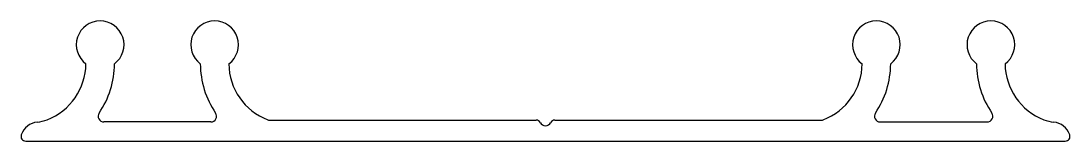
# Model space of a CAD drawing. Extents: x 247.7 to 302.7, y 828.5 to 834.8.
import ezdxf

# ---------------------------------------------------------------- set-up
doc = ezdxf.new("R2010")
doc.units = 0
doc.layers.add('OLCU', color=242, linetype='CONTINUOUS')

msp = doc.modelspace()

# ---------------------------------------------------------------- linework, layer by layer
at = {"layer": 'OLCU', "color": 0}
for p, q in [((257.627, 829.508), (252.018, 829.508)), ((260.699, 829.608), (274.682, 829.608)), ((275.662, 829.608), (289.645, 829.608)), ((292.717, 829.508), (298.325, 829.508)), ((247.922, 828.508), (302.422, 828.508))]:
    msp.add_line(p, q, dxfattribs=at)
for centre, radius, start, end in [((251.823, 833.562), 1.25, 306.8618, 233.289), ((257.823, 833.562), 1.25, 306.711, 233.1382), ((292.521, 833.562), 1.25, 306.8618, 233.289), ((298.521, 833.562), 1.25, 306.711, 233.1382), ((247.888, 832.598), 3.188, 291.3029, 359.3087), ((247.888, 832.598), 4.685, 325.9568, 359.5537), ((261.757, 832.598), 4.685, 180.4463, 214.0432), ((261.757, 832.598), 3.188, 180.6913, 248.889), ((288.586, 832.598), 3.188, 291.111, 359.3087), ((288.586, 832.598), 4.685, 325.9568, 359.5537), ((302.456, 832.598), 4.685, 180.4463, 214.0432), ((302.456, 832.598), 3.188, 180.6913, 248.6971), ((252.018, 829.808), 0.3, 145.9568, 270), ((257.627, 829.808), 0.3, 270, 34.0432), ((292.717, 829.808), 0.3, 145.9568, 270), ((298.325, 829.808), 0.3, 270, 34.0432), ((248.629, 828.508), 1, 95.9225, 160.5288), ((248.319, 831.492), 2, 275.9225, 291.3029), ((260.699, 829.858), 0.25, 248.889, 270), ((274.682, 829.358), 0.25, 27.0357, 90), ((275.172, 829.608), 0.3, 207.0357, 332.9643), ((275.662, 829.358), 0.25, 90, 152.9643), ((289.645, 829.858), 0.25, 270, 291.111), ((302.024, 831.492), 2, 248.6971, 264.0775), ((301.715, 828.508), 1, 19.4712, 84.0775), ((247.922, 828.758), 0.25, 160.5288, 270), ((302.422, 828.758), 0.25, 270, 19.4712)]:
    msp.add_arc(centre, radius, start, end, dxfattribs=at)

doc.saveas('drawing.dxf')
